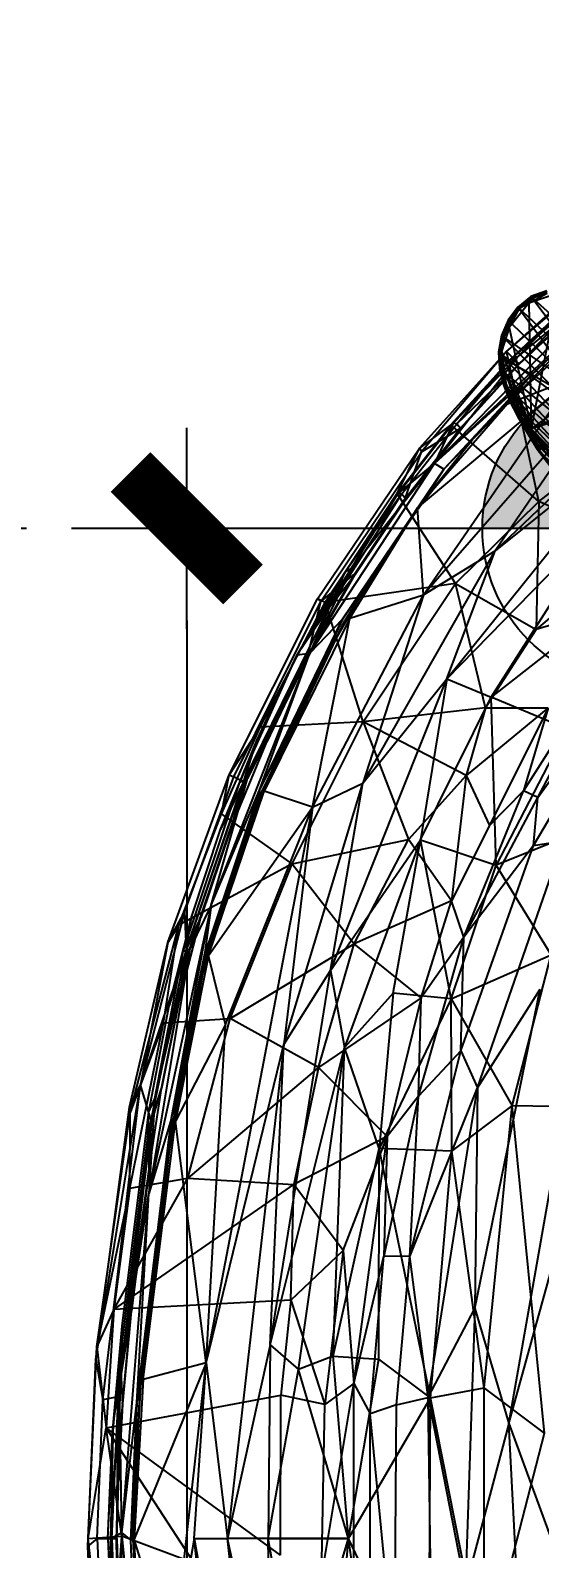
# Model space of a CAD drawing. Extents: x 11992 to 29481, y -6727 to 6811.
# Drawn here: x 16892.8 to 16981.2, y -1871.2 to -1607.7 of the extents above; entities that cross this region are included whole.
import ezdxf

# ---------------------------------------------------------------- set-up
doc = ezdxf.new("R2010")
doc.units = 0
doc.header["$MEASUREMENT"] = 0
doc.linetypes.add('DOTE', pattern=[2.42, 2, -0.2, 0.02, -0.2])
doc.layers.get('0').update_dxf_attribs({"color": 8, "linetype": 'CONTINUOUS'})
doc.layers.get('Defpoints').update_dxf_attribs({"color": 8, "linetype": 'CONTINUOUS'})
doc.layers.add('zoylight 2射灯', color=1, linetype='CONTINUOUS')
doc.layers.add('zoylight 4标注', color=9, linetype='CONTINUOUS')
doc.styles.add('CCD-DIM', font='archs.shx', dxfattribs={"width": 0.8})
doc.dimstyles.new('zoylight_DIM_40', dxfattribs={"dimscale": 40, "dimtxt": 1.9, "dimasz": 0.4, "dimexe": 0.5, "dimexo": 0.5, "dimgap": 0.5, "dimtad": 1, "dimdec": 0, "dimrnd": 5, "dimzin": 12, "dimdsep": 46, "dimtxsty": 'CCD-DIM', "dimblk": 'CCD_Dimension_Tick', "dimcen": 0.125, "dimclrd": 44, "dimclre": 44, "dimclrt": 50, "dimadec": 0, "dimazin": 0, "dimtfac": 1, "dimtdec": 0, "dimtmove": 2, "dimatfit": 3, "dimldrblk": 'CCD_Leader_Dot', "dimfxl": 0, "dimtvp": 1, "dimtolj": 1, "dimtzin": 0, "dimarcsym": 0})

# ---------------------------------------------------------------- blocks, each defined once
blk = doc.blocks.new('嵌入式射灯55')
at = {"layer": 'zoylight 2射灯'}
h = blk.add_hatch(color=256, dxfattribs=at)
h.dxf.hatch_style = 1
h.paths.add_polyline_path([(0, 0), (0, 27.5, 0.4142136), (-27.5, 0)])
h.paths.add_polyline_path([(0, -27.5, 0.4142136), (27.5, 0), (0, 0)])
for p, q in [((0, -48.125), (0, 48.125)), ((48.125, 0), (-48.125, 0))]:
    blk.add_line(p, q, dxfattribs=at)
blk.add_circle((0, 0), 27.5, dxfattribs=at)
blk = doc.blocks.new('CCD_Dimension_Tick')
at = {"color": 0, "linetype": 'ByBlock'}
for p, q in [((-1.091, 0), (0, 0)), ((0, 0), (1.091, 0))]:
    blk.add_line(p, q, dxfattribs=at)
at = {"color": 0, "linetype": 'Continuous', "const_width": 0.608}
blk.add_lwpolyline([(-0.61, -0.61), (0.61, 0.61)], dxfattribs=at)
blk = doc.blocks.new('*D122')
at = {"layer": 'Defpoints', "color": 0, "linetype": 'Continuous'}
for p in [(16998.77, -1694.14, -420), (16919.98, -3240.35), (16998.77, -3240.35, -420)]:
    blk.add_point(p, dxfattribs=at)
at = {"layer": 'zoylight 4标注', "color": 44, "lineweight": -2}
for p, q in [((16978.77, -1694.14), (16899.98, -1694.14)), ((16919.98, -1710.14), (16919.98, -3224.35))]:
    blk.add_line(p, q, dxfattribs=at)
at = {"layer": 'zoylight 4标注', "color": 44, "linetype": 'Continuous', "lineweight": -2}
blk.add_line((16978.77, -3240.35), (16899.98, -3240.35), dxfattribs=at)
at = {"layer": 'zoylight 4标注', "color": 44, "linetype": 'Continuous', "lineweight": -2, "xscale": 16, "yscale": 16, "zscale": 16}
for p, rotation in [((16919.98, -1694.14), 90), ((16919.98, -3240.35), 270)]:
    blk.add_blockref('CCD_Dimension_Tick', p, dxfattribs=dict(at, rotation=rotation))
at = {"layer": 'zoylight 4标注', "color": 50, "linetype": 'Continuous', "insert": (16861.98, -2467.25), "char_height": 76, "attachment_point": 5, "rotation": 90, "style": 'CCD-DIM'}
blk.add_mtext('\\A1;1545', dxfattribs=at)
blk = doc.blocks.new('CCD_Leader_Dot')
at = {"color": 0, "linetype": 'ByBlock'}
blk.add_line((-5, 0), (-10, 0), dxfattribs=at)
at = {"color": 0, "linetype": 'ByBlock', "const_width": 5}
blk.add_lwpolyline([(-2.5, 0, 1), (2.5, 0, 1)], format="xyb", close=True, dxfattribs=at)

msp = doc.modelspace()

# ---------------------------------------------------------------- linework, layer by layer
for p, q in [((16998.67, -1646.54, -1718.14), (16962.95, -1682.87, -1713.49)), ((16991.55, -1648.97, -1735.24), (16975.46, -1663.46, -1729.08)), ((16998.67, -1646.54, -1718.14), (16977.43, -1664.3, -1715.92)), ((16975.46, -1663.46, -1729.08), (16991.95, -1649.39, -1727.66)), ((16994.73, -1652.94, -1717.67), (16962.95, -1682.87, -1713.49)), ((16975.64, -1672.52, -1715.06), (16996.25, -1653.14, -1717.68)), ((16976.18, -1664.8, -1718.04), (16987.33, -1654.29, -1717.9)), ((16979.71, -1653.91, -2436.06), (16977.41, -1655.76, -2436.05)), ((16977.43, -1664.3, -1715.92), (16987.33, -1654.29, -1717.9)), ((16979.71, -1653.91, -2436.06), (16977.52, -1655.83, -2436.43)), ((16979.78, -1654.03, -2436.44), (16977.52, -1655.83, -2436.43)), ((16979.78, -1654.03, -2436.44), (16977.72, -1656.02, -2436.62)), ((16979.9, -1654.28, -2436.63), (16977.72, -1656.02, -2436.62)), ((16979.33, -1655.06, -2436.69), (16982.54, -1653.33, -2436.67)), ((16984.27, -1653.38, -2436.76), (16979.33, -1655.06, -2436.69)), ((16979.33, -1655.06, -2436.69), (16979.9, -1654.28, -2436.63)), ((16979.68, -1667.66, -1716.4), (16994.73, -1652.94, -1717.67)), ((16982.47, -1652.91, -2436.1), (16979.71, -1653.91, -2436.06)), ((16992.15, -1665.24, -2361.86), (16979.71, -1653.91, -2436.06)), ((16979.71, -1653.91, -2436.06), (16979.78, -1654.03, -2436.44)), ((16989.64, -1667.24, -2361.85), (16979.71, -1653.91, -2436.06)), ((16984.27, -1653.38, -2436.76), (16979.72, -1676.87, -2436.92)), ((16982.47, -1652.91, -2436.1), (16979.78, -1654.03, -2436.44)), ((16982.5, -1653.05, -2436.48), (16979.78, -1654.03, -2436.44)), ((16979.78, -1654.03, -2436.44), (16979.9, -1654.28, -2436.63)), ((16982.5, -1653.05, -2436.48), (16979.9, -1654.28, -2436.63)), ((16982.54, -1653.33, -2436.67), (16979.9, -1654.28, -2436.63)), ((16973.5, -1698.03, -1711.7), (17017.68, -1655.87, -1717.37)), ((16977.41, -1655.76, -2436.05), (16975.74, -1658.05, -2436.07)), ((16975.86, -1665.19, -1749.19), (16986.46, -1655.21, -1749.57)), ((16977.41, -1655.76, -2436.05), (16975.87, -1658.1, -2436.44)), ((16977.52, -1655.83, -2436.43), (16975.87, -1658.1, -2436.44)), ((16979.33, -1655.06, -2436.69), (16975.95, -1659.32, -2436.7)), ((16975.95, -1659.32, -2436.7), (16977.72, -1656.02, -2436.62)), ((16977.52, -1655.83, -2436.43), (16976.11, -1658.22, -2436.63)), ((16977.72, -1656.02, -2436.62), (16976.11, -1658.22, -2436.63)), ((16987.99, -1654.59, -1720.91), (16976.18, -1664.8, -1718.04)), ((16989.64, -1667.24, -2361.85), (16977.41, -1655.76, -2436.05)), ((16987.73, -1669.76, -2361.87), (16977.41, -1655.76, -2436.05)), ((16977.41, -1655.76, -2436.05), (16977.52, -1655.83, -2436.43)), ((16977.52, -1655.83, -2436.43), (16977.72, -1656.02, -2436.62)), ((16977.59, -1665.61, -1719.74), (16988.45, -1655.45, -1721.08)), ((16977.71, -1665.59, -1720.04), (16987.99, -1654.59, -1720.91)), ((16977.71, -1665.59, -1720.04), (16988.64, -1655.44, -1721.24)), ((16979.33, -1655.06, -2436.69), (16977.72, -1656.02, -2436.62)), ((16979.33, -1655.06, -2436.69), (16979.72, -1676.87, -2436.92)), ((16975.95, -1659.32, -2436.7), (16974.59, -1663.45, -2436.72)), ((16975.74, -1658.05, -2436.07), (16974.62, -1660.66, -2436.08)), ((16975.74, -1658.05, -2436.07), (16974.76, -1660.68, -2436.46)), ((16975.87, -1658.1, -2436.44), (16974.76, -1660.68, -2436.46)), ((16975.87, -1658.1, -2436.44), (16975.04, -1660.74, -2436.65)), ((16976.11, -1658.22, -2436.63), (16975.04, -1660.74, -2436.65)), ((16975.95, -1659.32, -2436.7), (16975.04, -1660.74, -2436.65)), ((16975.64, -1672.52, -1715.06), (16990.35, -1657.48, -1717.86)), ((16987.73, -1669.76, -2361.87), (16975.74, -1658.05, -2436.07)), ((16975.74, -1658.05, -2436.07), (16975.87, -1658.1, -2436.44)), ((16975.87, -1658.1, -2436.44), (16976.11, -1658.22, -2436.63)), ((16975.95, -1659.32, -2436.7), (16976.11, -1658.22, -2436.63)), ((16975.95, -1659.32, -2436.7), (16979.72, -1676.87, -2436.92)), ((16979.6, -1667.61, -1716.49), (16990.35, -1657.48, -1717.86)), ((16979.68, -1667.66, -1716.4), (16990.36, -1657.47, -1717.87)), ((16974.62, -1660.66, -2436.08), (16974.07, -1663.56, -2436.12)), ((16974.62, -1660.66, -2436.08), (16974.23, -1663.53, -2436.5)), ((16974.76, -1660.68, -2436.46), (16974.23, -1663.53, -2436.5)), ((16974.59, -1663.45, -2436.72), (16974.76, -1660.68, -2436.46)), ((16974.59, -1663.45, -2436.72), (16975.04, -1660.74, -2436.65)), ((16974.62, -1660.66, -2436.08), (16974.76, -1660.68, -2436.46)), ((16987.73, -1669.76, -2361.87), (16974.62, -1660.66, -2436.08)), ((16986.44, -1672.67, -2361.88), (16974.62, -1660.66, -2436.08)), ((16974.76, -1660.68, -2436.46), (16975.04, -1660.74, -2436.65)), ((17002.75, -1660.08, -2436.96), (16979.72, -1676.87, -2436.92)), ((16960.38, -1680.22, -1731.91), (16975.46, -1663.46, -1729.08)), ((16975.46, -1663.46, -1729.08), (16960.7, -1680.89, -1724.14)), ((16962.95, -1682.87, -1713.49), (16977.43, -1664.3, -1715.92)), ((16966.18, -1675.89, -1715.18), (16977.43, -1664.3, -1715.92)), ((16966.18, -1675.89, -1715.18), (16976.18, -1664.8, -1718.04)), ((16966.87, -1676.01, -1718.25), (16976.18, -1664.8, -1718.04)), ((16974.07, -1663.56, -2436.12), (16974.23, -1663.53, -2436.5)), ((16986.44, -1672.67, -2361.88), (16974.07, -1663.56, -2436.12)), ((16985.77, -1675.85, -2361.93), (16974.07, -1663.56, -2436.12)), ((16974.07, -1663.56, -2436.12), (16974.24, -1666.42, -2436.18)), ((16974.07, -1663.56, -2436.12), (16974.4, -1666.35, -2436.56)), ((16974.59, -1663.45, -2436.72), (16974.23, -1663.53, -2436.5)), ((16974.23, -1663.53, -2436.5), (16974.4, -1666.35, -2436.56)), ((16974.23, -1663.53, -2436.5), (16974.68, -1666.27, -2436.75)), ((16974.59, -1663.45, -2436.72), (16979.72, -1676.87, -2436.92)), ((16974.59, -1663.45, -2436.72), (16975.2, -1666.99, -2436.83)), ((16974.59, -1663.45, -2436.72), (16974.68, -1666.27, -2436.75)), ((16975.86, -1665.19, -1749.19), (16975.46, -1663.46, -1729.08)), ((16975.46, -1663.46, -1729.08), (16977.59, -1665.61, -1719.74)), ((16976.18, -1664.8, -1718.04), (16977.43, -1664.3, -1715.92)), ((16977.71, -1665.59, -1720.04), (16976.18, -1664.8, -1718.04)), ((16994.72, -1667.03, -1714.02), (16961.08, -1705.67, -1709.86)), ((16965.81, -1676.17, -1748.67), (16975.86, -1665.19, -1749.19)), ((16966.87, -1676.01, -1718.25), (16977.71, -1665.59, -1720.04)), ((16977.59, -1665.61, -1719.74), (16967.42, -1676.8, -1718.44)), ((16977.71, -1665.59, -1720.04), (16967.54, -1676.84, -1718.58)), ((16994.72, -1667.03, -1714.02), (16973.5, -1698.03, -1711.7)), ((16974.24, -1666.42, -2436.18), (16974.4, -1666.35, -2436.56)), ((16985.77, -1675.85, -2361.93), (16974.24, -1666.42, -2436.18)), ((16985.89, -1679.03, -2361.99), (16974.24, -1666.42, -2436.18)), ((16974.24, -1666.42, -2436.18), (16974.94, -1669.22, -2436.22)), ((16974.24, -1666.42, -2436.18), (16975.09, -1669.12, -2436.6)), ((16974.4, -1666.35, -2436.56), (16974.68, -1666.27, -2436.75)), ((16974.4, -1666.35, -2436.56), (16975.09, -1669.12, -2436.6)), ((16974.4, -1666.35, -2436.56), (16975.36, -1668.99, -2436.79)), ((16975.2, -1666.99, -2436.83), (16974.68, -1666.27, -2436.75)), ((16974.68, -1666.27, -2436.75), (16975.36, -1668.99, -2436.79)), ((16975.2, -1666.99, -2436.83), (16979.72, -1676.87, -2436.92)), ((16975.2, -1666.99, -2436.83), (16977.14, -1672.28, -2436.9)), ((16975.2, -1666.99, -2436.83), (16975.36, -1668.99, -2436.79)), ((16981.1, -1689.49, -1885.33), (16975.86, -1665.19, -1749.19)), ((16996.74, -1677.31, -1908.31), (16975.86, -1665.19, -1749.19)), ((17008.23, -1664.86, -2437.04), (16979.72, -1676.87, -2436.92)), ((17009.17, -1666.7, -2437.25), (16979.72, -1676.87, -2436.92)), ((16960.01, -1690.58, -1713.83), (16986.96, -1668.08, -1714.13)), ((16961.08, -1705.67, -1709.86), (16986.96, -1668.08, -1714.13)), ((16979.68, -1667.66, -1716.4), (16962.95, -1682.87, -1713.49)), ((16979.68, -1667.66, -1716.4), (16964.56, -1683.9, -1713.9)), ((16979.68, -1667.66, -1716.4), (16969.54, -1678.71, -1715.17)), ((16979.6, -1667.61, -1716.49), (16969.55, -1678.71, -1715.16)), ((16974.94, -1669.22, -2436.22), (16975.09, -1669.12, -2436.6)), ((16974.94, -1669.22, -2436.22), (16976, -1671.99, -2436.25)), ((16974.94, -1669.22, -2436.22), (16976.15, -1671.86, -2436.64)), ((16985.89, -1679.03, -2361.99), (16974.94, -1669.22, -2436.22)), ((16986.67, -1682.12, -2362.05), (16974.94, -1669.22, -2436.22)), ((16975.09, -1669.12, -2436.6), (16975.36, -1668.99, -2436.79)), ((16975.09, -1669.12, -2436.6), (16976.15, -1671.86, -2436.64)), ((16975.09, -1669.12, -2436.6), (16976.41, -1671.7, -2436.83)), ((16977.14, -1672.28, -2436.9), (16975.36, -1668.99, -2436.79)), ((16975.36, -1668.99, -2436.79), (16976.41, -1671.7, -2436.83)), ((16975.64, -1672.52, -1715.06), (16979.6, -1667.61, -1716.49)), ((16975.64, -1672.52, -1715.06), (16986.96, -1668.08, -1714.13)), ((17008.84, -1667.88, -2437.36), (16979.72, -1676.87, -2436.92)), ((16975.64, -1672.52, -1715.06), (16960.01, -1690.58, -1713.83)), ((16975.64, -1672.52, -1715.06), (16969.55, -1678.71, -1715.16)), ((16976, -1671.99, -2436.25), (16976.15, -1671.86, -2436.64)), ((16976, -1671.99, -2436.25), (16977.43, -1674.79, -2436.27)), ((16976, -1671.99, -2436.25), (16977.78, -1675.03, -2436.67)), ((16986.67, -1682.12, -2362.05), (16976, -1671.99, -2436.25)), ((16987.89, -1685.14, -2362.09), (16976, -1671.99, -2436.25)), ((16976.15, -1671.86, -2436.64), (16976.41, -1671.7, -2436.83)), ((16976.15, -1671.86, -2436.64), (16977.78, -1675.03, -2436.67)), ((16976.15, -1671.86, -2436.64), (16977.94, -1674.7, -2436.85)), ((16976.41, -1671.7, -2436.83), (16977.94, -1674.7, -2436.85)), ((16977.14, -1672.28, -2436.9), (16976.41, -1671.7, -2436.83)), ((16977.14, -1672.28, -2436.9), (16979.72, -1676.87, -2436.92)), ((16977.14, -1672.28, -2436.9), (16977.94, -1674.7, -2436.85)), ((16989.49, -1688.05, -2362.12), (16977.43, -1674.79, -2436.27)), ((16977.43, -1674.79, -2436.27), (16979.25, -1677.91, -2436.29)), ((16977.43, -1674.79, -2436.27), (16977.78, -1675.03, -2436.67)), ((16987.89, -1685.14, -2362.09), (16977.43, -1674.79, -2436.27)), ((16977.78, -1675.03, -2436.67), (16977.94, -1674.7, -2436.85)), ((16977.78, -1675.03, -2436.67), (16979.25, -1677.91, -2436.29)), ((16977.78, -1675.03, -2436.67), (16980.86, -1680.17, -2436.69)), ((16977.78, -1675.03, -2436.67), (16981.42, -1680.45, -2436.89)), ((16977.94, -1674.7, -2436.85), (16981.42, -1680.45, -2436.89)), ((16979.72, -1676.87, -2436.92), (16977.94, -1674.7, -2436.85)), ((16982.07, -1680.57, -2436.95), (16977.94, -1674.7, -2436.85)), ((16956.51, -1688.09, -1748.76), (16965.81, -1676.17, -1748.67)), ((16956.59, -1688.16, -1713.93), (16966.18, -1675.89, -1715.18)), ((16957.29, -1688.16, -1716.98), (16966.87, -1676.01, -1718.25)), ((16957.89, -1688.96, -1717.2), (16967.42, -1676.8, -1718.44)), ((16958.01, -1689.01, -1717.34), (16967.54, -1676.84, -1718.58)), ((16965.81, -1676.17, -1748.67), (16960.38, -1680.22, -1731.91)), ((16960.7, -1680.89, -1724.14), (16967.42, -1676.8, -1718.44)), ((16966.18, -1675.89, -1715.18), (16962.95, -1682.87, -1713.49)), ((16965.12, -1720.24, -1713.02), (17000.15, -1676.61, -1717.14)), ((16981.1, -1689.49, -1885.33), (16965.81, -1676.17, -1748.67)), ((16966.87, -1676.01, -1718.25), (16966.18, -1675.89, -1715.18)), ((16966.87, -1676.01, -1718.25), (16967.54, -1676.84, -1718.58)), ((17000.15, -1676.61, -1717.14), (16973.5, -1698.03, -1711.7)), ((16989.49, -1688.05, -2362.12), (16979.25, -1677.91, -2436.29)), ((16991.23, -1690.73, -2362.13), (16979.25, -1677.91, -2436.29)), ((16979.25, -1677.91, -2436.29), (16980.76, -1680.39, -2436.3)), ((16979.25, -1677.91, -2436.29), (16980.86, -1680.17, -2436.69)), ((16979.72, -1676.87, -2436.92), (16986.5, -1685.93, -2436.99)), ((16979.72, -1676.87, -2436.92), (16982.07, -1680.57, -2436.95)), ((16979.72, -1676.87, -2436.92), (16988.27, -1687.33, -2437.2)), ((16979.72, -1676.87, -2436.92), (16989.28, -1686.66, -2437.35)), ((16981.1, -1689.49, -1885.33), (16996.74, -1677.31, -1908.31)), ((16942.65, -1706.37, -1729.65), (16960.38, -1680.22, -1731.91)), ((16956.51, -1688.09, -1748.76), (16960.38, -1680.22, -1731.91)), ((16960.01, -1690.58, -1713.83), (16969.55, -1678.71, -1715.16)), ((16969.54, -1678.71, -1715.17), (16960.13, -1690.73, -1713.96)), ((16960.38, -1680.22, -1731.91), (16960.7, -1680.89, -1724.14)), ((16964.56, -1683.9, -1713.9), (16969.54, -1678.71, -1715.17)), ((16980.76, -1680.39, -2436.3), (16980.86, -1680.17, -2436.69)), ((16991.23, -1690.73, -2362.13), (16980.76, -1680.39, -2436.3)), ((16993.57, -1694.13, -2362.15), (16980.76, -1680.39, -2436.3)), ((16980.76, -1680.39, -2436.3), (16982.99, -1683.24, -2436.33)), ((16980.76, -1680.39, -2436.3), (16982.98, -1682.89, -2436.72)), ((16980.86, -1680.17, -2436.69), (16982.98, -1682.89, -2436.72)), ((16980.86, -1680.17, -2436.69), (16981.42, -1680.45, -2436.89)), ((16941.34, -1715.79, -1710.84), (16962.95, -1682.87, -1713.49)), ((16943.23, -1706.86, -1721.73), (16960.7, -1680.89, -1724.14)), ((16948.55, -1701.07, -1712.18), (16962.95, -1682.87, -1713.49)), ((16956.59, -1688.16, -1713.93), (16962.95, -1682.87, -1713.49)), ((16957.89, -1688.96, -1717.2), (16960.7, -1680.89, -1724.14)), ((16964.56, -1683.9, -1713.9), (16962.95, -1682.87, -1713.49)), ((16964.56, -1683.9, -1713.9), (16947, -1709.92, -1711.67)), ((16964.56, -1683.9, -1713.9), (16960.13, -1690.73, -1713.96)), ((16943.99, -1707.02, -1748.64), (16956.51, -1688.09, -1748.76)), ((16944.66, -1707.86, -1715.54), (16957.29, -1688.16, -1716.98)), ((16957.29, -1688.16, -1716.98), (16947.51, -1701.64, -1714.35)), ((16947.51, -1701.64, -1714.35), (16956.59, -1688.16, -1713.93)), ((16948.55, -1701.07, -1712.18), (16956.59, -1688.16, -1713.93)), ((16966.61, -1703.69, -1866.11), (16956.51, -1688.09, -1748.76)), ((16957.29, -1688.16, -1716.98), (16956.59, -1688.16, -1713.93)), ((16957.29, -1688.16, -1716.98), (16958.01, -1689.01, -1717.34)), ((16960.01, -1690.58, -1713.83), (16947.34, -1710.26, -1712.42)), ((16948.25, -1709.73, -1711.64), (16960.01, -1690.58, -1713.83)), ((16957.89, -1688.96, -1717.2), (16949.13, -1702.02, -1716.08)), ((16949.18, -1702.15, -1716.23), (16958.01, -1689.01, -1717.34)), ((16960.13, -1690.73, -1713.96), (16951.4, -1703.71, -1712.9)), ((16961.08, -1705.67, -1709.86), (16960.01, -1690.58, -1713.83)), ((16981.1, -1689.49, -1885.33), (16966.61, -1703.69, -1866.11)), ((16981.1, -1689.49, -1885.33), (16980.63, -1711.7, -1987.39)), ((16997.84, -1696.96, -2018.99), (16981.1, -1689.49, -1885.33)), ((16965.12, -1720.24, -1713.02), (16993.18, -1691.48, -1720.57)), ((16972.78, -1723.43, -1720.3), (16993.18, -1691.48, -1720.57)), ((16950.52, -1738.38, -1708.89), (16973.5, -1698.03, -1711.7)), ((16961.08, -1705.67, -1709.86), (16973.5, -1698.03, -1711.7)), ((16965.12, -1720.24, -1713.02), (16973.5, -1698.03, -1711.7)), ((16997.84, -1696.96, -2018.99), (16980.63, -1711.7, -1987.39)), ((16939.14, -1716.06, -1712.49), (16948.55, -1701.07, -1712.18)), ((16947.51, -1701.64, -1714.35), (16939.14, -1716.06, -1712.49)), ((16948.55, -1701.07, -1712.18), (16941.34, -1715.79, -1710.84)), ((16944.66, -1707.86, -1715.54), (16947.51, -1701.64, -1714.35)), ((16947.51, -1701.64, -1714.35), (16948.55, -1701.07, -1712.18)), ((16940.99, -1716.26, -1715.11), (16949.13, -1702.02, -1716.08)), ((16941.09, -1716.31, -1715.26), (16949.18, -1702.15, -1716.23)), ((16943.23, -1706.86, -1721.73), (16949.13, -1702.02, -1716.08)), ((16943.42, -1717.66, -1712.01), (16951.4, -1703.71, -1712.9)), ((16966.61, -1703.69, -1866.11), (16943.99, -1707.02, -1748.64)), ((16944.66, -1707.86, -1715.54), (16949.18, -1702.15, -1716.23)), ((16947, -1709.92, -1711.67), (16951.4, -1703.71, -1712.9)), ((16950.56, -1727.71, -1856.84), (16966.61, -1703.69, -1866.11)), ((16971.83, -1725.31, -1986.99), (16966.61, -1703.69, -1866.11)), ((16966.61, -1703.69, -1866.11), (16980.63, -1711.7, -1987.39)), ((16927.31, -1736.92, -1727.54), (16942.65, -1706.37, -1729.65)), ((16928.16, -1737.24, -1719.73), (16943.23, -1706.86, -1721.73)), ((16940.99, -1716.26, -1715.11), (16943.23, -1706.86, -1721.73)), ((16941.77, -1742.49, -1707.51), (16961.08, -1705.67, -1709.86)), ((16942.65, -1706.37, -1729.65), (16943.23, -1706.86, -1721.73)), ((16943.99, -1707.02, -1748.64), (16942.65, -1706.37, -1729.65)), ((16948.25, -1709.73, -1711.64), (16961.08, -1705.67, -1709.86)), ((16961.08, -1705.67, -1709.86), (16950.52, -1738.38, -1708.89)), ((16929.87, -1738, -1713.76), (16944.66, -1707.86, -1715.54)), ((16932.72, -1728.65, -1748.24), (16943.99, -1707.02, -1748.64)), ((16944.66, -1707.86, -1715.54), (16939.14, -1716.06, -1712.49)), ((16944.66, -1707.86, -1715.54), (16941.09, -1716.31, -1715.26)), ((16950.56, -1727.71, -1856.84), (16943.99, -1707.02, -1748.64)), ((16980.15, -1749.16, -2062.02), (17003.57, -1709.39, -2061.98)), ((16994.51, -1707.54, -2044.18), (16980.63, -1711.7, -1987.39)), ((16980.87, -1740.84, -2058.55), (17003.57, -1709.39, -2061.98)), ((16932.58, -1739.58, -1710.08), (16947, -1709.92, -1711.67)), ((16947.34, -1710.26, -1712.42), (16932.88, -1739.95, -1710.89)), ((16948.25, -1709.73, -1711.64), (16933.42, -1739.76, -1710.09)), ((16933.42, -1739.76, -1710.09), (16947.34, -1710.26, -1712.42)), ((16947, -1709.92, -1711.67), (16941.34, -1715.79, -1710.84)), ((16941.77, -1742.49, -1707.51), (16948.25, -1709.73, -1711.64)), ((16947, -1709.92, -1711.67), (16943.42, -1717.66, -1712.01)), ((16948.25, -1709.73, -1711.64), (16947.34, -1710.26, -1712.42)), ((16971.83, -1725.31, -1986.99), (16980.63, -1711.7, -1987.39)), ((16989.67, -1710.22, -1730.84), (16972.78, -1723.43, -1720.3)), ((16996.85, -1710.64, -2056.01), (16978.42, -1739.66, -2054.39)), ((16980.87, -1740.84, -2058.55), (16996.85, -1710.64, -2056.01)), ((16924.22, -1759.54, -1708.84), (16941.34, -1715.79, -1710.84)), ((16929.21, -1738.16, -1710.4), (16939.14, -1716.06, -1712.49)), ((16929.87, -1738.18, -1714.41), (16940.99, -1716.26, -1715.11)), ((16941.34, -1715.79, -1710.84), (16930.49, -1737.54, -1709.77)), ((16932.15, -1730.93, -1712.46), (16939.14, -1716.06, -1712.49)), ((16932.58, -1739.58, -1710.08), (16941.34, -1715.79, -1710.84)), ((16940.99, -1716.26, -1715.11), (16933.85, -1731.17, -1714.41)), ((16933.85, -1731.17, -1714.4), (16941.09, -1716.31, -1715.26)), ((16939.14, -1716.06, -1712.49), (16941.34, -1715.79, -1710.84)), ((16943.42, -1717.66, -1712.01), (16936.28, -1732.34, -1711.26)), ((16944.93, -1770.86, -1710.55), (16965.12, -1720.24, -1713.02)), ((16950.52, -1738.38, -1708.89), (16965.12, -1720.24, -1713.02)), ((16965.12, -1720.24, -1713.02), (16960.51, -1748.16, -1718.45)), ((16965.12, -1720.24, -1713.02), (16972.78, -1723.43, -1720.3)), ((16971.83, -1725.31, -1986.99), (16950.56, -1727.71, -1856.84)), ((16960.51, -1748.16, -1718.45), (16972.78, -1723.43, -1720.3)), ((16982.68, -1725.26, -2042.52), (16968.45, -1737, -2004.14)), ((16971.83, -1725.31, -1986.99), (16968.45, -1737, -2004.14)), ((16971.83, -1725.31, -1986.99), (16982.68, -1725.26, -2042.52)), ((16982.68, -1725.26, -2042.52), (16972.52, -1745.69, -2045.44)), ((16985.91, -1728.91, -1742.4), (16972.78, -1723.43, -1720.3)), ((16973.64, -1752.6, -1740.16), (16972.78, -1723.43, -1720.3)), ((16982.68, -1725.26, -2042.52), (16978.42, -1739.66, -2054.39)), ((16950.56, -1727.71, -1856.84), (16932.72, -1728.65, -1748.24)), ((16938.27, -1752.35, -1848.44), (16950.56, -1727.71, -1856.84)), ((16950.56, -1727.71, -1856.84), (16958.43, -1748.15, -1973.51)), ((16968.45, -1737, -2004.14), (16950.56, -1727.71, -1856.84)), ((16926.03, -1743.68, -1747.12), (16932.72, -1728.65, -1748.24)), ((16932.72, -1728.65, -1748.24), (16927.31, -1736.92, -1727.54)), ((16985.91, -1728.91, -1742.4), (16973.64, -1752.6, -1740.16)), ((16925.85, -1746.4, -1711.64), (16932.15, -1730.93, -1712.46)), ((16927.59, -1746.39, -1713.64), (16933.85, -1731.17, -1714.41)), ((16927.59, -1746.39, -1713.62), (16933.85, -1731.17, -1714.4)), ((16932.15, -1730.93, -1712.46), (16929.21, -1738.16, -1710.4)), ((16929.87, -1738, -1713.76), (16932.15, -1730.93, -1712.46)), ((16929.87, -1738.18, -1714.41), (16933.85, -1731.17, -1714.41)), ((16929.87, -1738, -1713.76), (16933.85, -1731.17, -1714.4)), ((16936.28, -1732.34, -1711.26), (16930.12, -1747.38, -1710.59)), ((16932.58, -1739.58, -1710.08), (16936.28, -1732.34, -1711.26)), ((16916.7, -1765.98, -1725.75), (16927.31, -1736.92, -1727.54)), ((16919.38, -1767.51, -1709.06), (16929.21, -1738.16, -1710.4)), ((16919.65, -1760.63, -1718.43), (16928.16, -1737.24, -1719.73)), ((16919.92, -1767.24, -1713.08), (16929.87, -1738.18, -1714.41)), ((16919.93, -1767.07, -1712.45), (16929.87, -1738, -1713.76)), ((16920.48, -1767.08, -1708.47), (16930.49, -1737.54, -1709.77)), ((16924.22, -1759.54, -1708.84), (16930.49, -1737.54, -1709.77)), ((16929.87, -1738, -1713.76), (16925.85, -1746.4, -1711.64)), ((16925.85, -1746.4, -1711.64), (16929.21, -1738.16, -1710.4)), ((16926.03, -1743.68, -1747.12), (16927.31, -1736.92, -1727.54)), ((16927.31, -1736.92, -1727.54), (16928.16, -1737.24, -1719.73)), ((16929.87, -1738, -1713.76), (16927.59, -1746.39, -1713.62)), ((16929.87, -1738.18, -1714.41), (16927.59, -1746.39, -1713.64)), ((16929.87, -1738.18, -1714.41), (16928.16, -1737.24, -1719.73)), ((16929.21, -1738.16, -1710.4), (16930.49, -1737.54, -1709.77)), ((16936.82, -1783.72, -1707.34), (16950.52, -1738.38, -1708.89)), ((16941.77, -1742.49, -1707.51), (16950.52, -1738.38, -1708.89)), ((16944.93, -1770.86, -1710.55), (16950.52, -1738.38, -1708.89)), ((16968.45, -1737, -2004.14), (16958.43, -1748.15, -1973.51)), ((16968.45, -1737, -2004.14), (16965.9, -1758.77, -2041.95)), ((16968.45, -1737, -2004.14), (16972.52, -1745.69, -2045.44)), ((16932.58, -1739.58, -1710.08), (16923.03, -1768.22, -1709.05)), ((16923.27, -1768.58, -1709.83), (16932.88, -1739.95, -1710.89)), ((16923.76, -1768.23, -1709.05), (16933.42, -1739.76, -1710.09)), ((16923.76, -1768.23, -1709.05), (16932.88, -1739.95, -1710.89)), ((16924.22, -1759.54, -1708.84), (16932.58, -1739.58, -1710.08)), ((16932.58, -1739.58, -1710.08), (16930.12, -1747.38, -1710.59)), ((16933.42, -1739.76, -1710.09), (16932.88, -1739.95, -1710.89)), ((16941.77, -1742.49, -1707.51), (16933.42, -1739.76, -1710.09)), ((16968.06, -1765.07, -2055.85), (16978.42, -1739.66, -2054.39)), ((16968.06, -1765.07, -2055.85), (16980.87, -1740.84, -2058.55)), ((16972.52, -1745.69, -2045.44), (16978.42, -1739.66, -2054.39)), ((16980.87, -1740.84, -2058.55), (16978.42, -1739.66, -2054.39)), ((16980.15, -1749.16, -2062.02), (16980.87, -1740.84, -2058.55)), ((16918.62, -1763.02, -1744.05), (16926.03, -1743.68, -1747.12)), ((16923.37, -1838.93, -1705.96), (16941.77, -1742.49, -1707.51)), ((16923.76, -1768.23, -1709.05), (16941.77, -1742.49, -1707.51)), ((16938.27, -1752.35, -1848.44), (16926.03, -1743.68, -1747.12)), ((16926.71, -1780.21, -1707.09), (16941.77, -1742.49, -1707.51)), ((16941.77, -1742.49, -1707.51), (16936.82, -1783.72, -1707.34)), ((16920.79, -1761.63, -1710.94), (16925.85, -1746.4, -1711.64)), ((16927.59, -1746.39, -1713.64), (16922.43, -1761.67, -1712.97)), ((16922.43, -1761.66, -1712.96), (16927.59, -1746.39, -1713.62)), ((16972.52, -1745.69, -2045.44), (16965.9, -1758.77, -2041.95)), ((16993.41, -1744.64, -1771.88), (16973.64, -1752.6, -1740.16)), ((16930.12, -1747.38, -1710.59), (16925.06, -1762.5, -1710.03)), ((16938.27, -1752.35, -1848.44), (16958.43, -1748.15, -1973.51)), ((16944.93, -1770.86, -1710.55), (16960.51, -1748.16, -1718.45)), ((16960.51, -1748.16, -1718.45), (16947.34, -1784.21, -1715.19)), ((16949.03, -1766.24, -1956.13), (16958.43, -1748.15, -1973.51)), ((16955.79, -1774.77, -1722.9), (16960.51, -1748.16, -1718.45)), ((16965.9, -1758.77, -2041.95), (16958.43, -1748.15, -1973.51)), ((16965.84, -1775.78, -1739.52), (16960.51, -1748.16, -1718.45)), ((16960.51, -1748.16, -1718.45), (16973.64, -1752.6, -1740.16)), ((16970.42, -1791.19, -2065.22), (16985.28, -1748.38, -2065.04)), ((16980.15, -1749.16, -2062.02), (16985.28, -1748.38, -2065.04)), ((16967.51, -1784.79, -2062.07), (16980.15, -1749.16, -2062.02)), ((16980.15, -1749.16, -2062.02), (16968.06, -1765.07, -2055.85)), ((16938.27, -1752.35, -1848.44), (16918.62, -1763.02, -1744.05)), ((16927.49, -1779.21, -1834.56), (16938.27, -1752.35, -1848.44)), ((16938.27, -1752.35, -1848.44), (16949.03, -1766.24, -1956.13)), ((16965.84, -1775.78, -1739.52), (16973.64, -1752.6, -1740.16)), ((16983.2, -1768.15, -1770.82), (16973.64, -1752.6, -1740.16)), ((16924.22, -1759.54, -1708.84), (16913.37, -1809.54, -1707.55)), ((16917.3, -1796.46, -1708.36), (16924.22, -1759.54, -1708.84)), ((16924.22, -1759.54, -1708.84), (16920.48, -1767.08, -1708.47)), ((16924.22, -1759.54, -1708.84), (16923.03, -1768.22, -1709.05)), ((16965.9, -1758.77, -2041.95), (16949.03, -1766.24, -1956.13)), ((16960.68, -1775.59, -2043.58), (16965.9, -1758.77, -2041.95)), ((16968.06, -1765.07, -2055.85), (16965.9, -1758.77, -2041.95)), ((16911.97, -1790.72, -1717.36), (16919.65, -1760.63, -1718.43)), ((16916.7, -1765.98, -1725.75), (16919.65, -1760.63, -1718.43)), ((16916.9, -1776.94, -1710.39), (16920.79, -1761.63, -1710.94)), ((16918.53, -1776.66, -1712.44), (16922.43, -1761.66, -1712.96)), ((16918.53, -1776.66, -1712.46), (16922.43, -1761.67, -1712.97)), ((16920.79, -1761.63, -1710.94), (16919.38, -1767.51, -1709.06)), ((16919.92, -1767.24, -1713.08), (16919.65, -1760.63, -1718.43)), ((16919.92, -1767.24, -1713.08), (16922.43, -1761.67, -1712.97)), ((16919.93, -1767.07, -1712.45), (16920.79, -1761.63, -1710.94)), ((16919.93, -1767.07, -1712.45), (16922.43, -1761.66, -1712.96)), ((16910.16, -1795.47, -1738.04), (16918.62, -1763.02, -1744.05)), ((16915.93, -1779.93, -1759.36), (16918.62, -1763.02, -1744.05)), ((16918.62, -1763.02, -1744.05), (16916.7, -1765.98, -1725.75)), ((16921.28, -1777.35, -1709.61), (16925.06, -1762.5, -1710.03)), ((16923.03, -1768.22, -1709.05), (16925.06, -1762.5, -1710.03)), ((16910.02, -1794.55, -1724.88), (16916.7, -1765.98, -1725.75)), ((16916.7, -1765.98, -1725.75), (16911.97, -1790.72, -1717.36)), ((16919.92, -1767.24, -1713.08), (16911.97, -1790.72, -1717.36)), ((16913.29, -1799.38, -1711.54), (16919.93, -1767.07, -1712.45)), ((16920.48, -1767.08, -1708.47), (16913.37, -1809.54, -1707.55)), ((16913.78, -1796.91, -1712.31), (16919.92, -1767.24, -1713.08)), ((16914.46, -1793.05, -1708.03), (16920.48, -1767.08, -1708.47)), ((16914.46, -1793.05, -1708.03), (16919.38, -1767.51, -1709.06)), ((16919.93, -1767.07, -1712.45), (16916.9, -1776.94, -1710.39)), ((16916.9, -1776.94, -1710.39), (16919.38, -1767.51, -1709.06)), ((16919.93, -1767.07, -1712.45), (16918.53, -1776.66, -1712.44)), ((16919.92, -1767.24, -1713.08), (16918.53, -1776.66, -1712.46)), ((16919.38, -1767.51, -1709.06), (16920.48, -1767.08, -1708.47)), ((16927.49, -1779.21, -1834.56), (16949.03, -1766.24, -1956.13)), ((16942.81, -1787.66, -1955.57), (16949.03, -1766.24, -1956.13)), ((16960.68, -1775.59, -2043.58), (16949.03, -1766.24, -1956.13)), ((16960.21, -1792.64, -2055.85), (16968.06, -1765.07, -2055.85)), ((16968.06, -1765.07, -2055.85), (16960.68, -1775.59, -2043.58)), ((16967.51, -1784.79, -2062.07), (16968.06, -1765.07, -2055.85)), ((16917.3, -1796.46, -1708.36), (16923.03, -1768.22, -1709.05)), ((16923.27, -1768.58, -1709.83), (16917.57, -1797.2, -1709.25)), ((16923.76, -1768.23, -1709.05), (16918.01, -1797.02, -1708.46)), ((16918.01, -1797.02, -1708.46), (16923.27, -1768.58, -1709.83)), ((16923.03, -1768.22, -1709.05), (16921.28, -1777.35, -1709.61)), ((16923.76, -1768.23, -1709.05), (16923.27, -1768.58, -1709.83)), ((16926.71, -1780.21, -1707.09), (16923.76, -1768.23, -1709.05)), ((16965.84, -1775.78, -1739.52), (16983.2, -1768.15, -1770.82)), ((16976.47, -1794.33, -1770.33), (16983.2, -1768.15, -1770.82)), ((16934.46, -1835.78, -1710), (16944.93, -1770.86, -1710.55)), ((16936.82, -1783.72, -1707.34), (16944.93, -1770.86, -1710.55)), ((16944.93, -1770.86, -1710.55), (16947.34, -1784.21, -1715.19)), ((16955.79, -1774.77, -1722.9), (16947.34, -1784.21, -1715.19)), ((16955.79, -1774.77, -1722.9), (16953.34, -1801.75, -1727.23)), ((16965.84, -1775.78, -1739.52), (16955.79, -1774.77, -1722.9)), ((16969.97, -1829.52, -2067.83), (16981.33, -1774.09, -2067.92)), ((16970.42, -1791.19, -2065.22), (16981.33, -1774.09, -2067.92)), ((16975.88, -1849.45, -2069.89), (16988.86, -1775.48, -2069.83)), ((16913.37, -1795.39, -1709.41), (16916.9, -1776.94, -1710.39)), ((16918.53, -1776.66, -1712.46), (16915.62, -1791.35, -1712.1)), ((16915.62, -1791.35, -1712.09), (16918.53, -1776.66, -1712.44)), ((16921.28, -1777.35, -1709.61), (16918.46, -1791.92, -1709.33)), ((16960.68, -1775.59, -2043.58), (16942.81, -1787.66, -1955.57)), ((16965.84, -1775.78, -1739.52), (16953.34, -1801.75, -1727.23)), ((16960.68, -1775.59, -2043.58), (16954.75, -1799.68, -2044.39)), ((16960.21, -1792.64, -2055.85), (16960.68, -1775.59, -2043.58)), ((16965.97, -1802.23, -1750.17), (16965.84, -1775.78, -1739.52)), ((16965.84, -1775.78, -1739.52), (16976.47, -1794.33, -1770.33)), ((16910.08, -1808.65, -1759.88), (16915.93, -1779.93, -1759.36)), ((16915.93, -1779.93, -1759.36), (16910.16, -1795.47, -1738.04)), ((16915.93, -1779.93, -1759.36), (16927.49, -1779.21, -1834.56)), ((16926.71, -1780.21, -1707.09), (16918.01, -1797.02, -1708.46)), ((16920.15, -1806.86, -1826.53), (16927.49, -1779.21, -1834.56)), ((16923.37, -1838.93, -1705.96), (16926.71, -1780.21, -1707.09)), ((16942.81, -1787.66, -1955.57), (16927.49, -1779.21, -1834.56)), ((16923.37, -1838.93, -1705.96), (16936.82, -1783.72, -1707.34)), ((16936.82, -1783.72, -1707.34), (16927.02, -1869.39, -1707.82)), ((16934.46, -1835.78, -1710), (16936.82, -1783.72, -1707.34)), ((16934.46, -1835.78, -1710), (16947.34, -1784.21, -1715.19)), ((16939.35, -1840.11, -1715.16), (16947.34, -1784.21, -1715.19)), ((16945.4, -1837.79, -1722.74), (16947.34, -1784.21, -1715.19)), ((16953.34, -1801.75, -1727.23), (16947.34, -1784.21, -1715.19)), ((16958.68, -1820.5, -2060.63), (16967.51, -1784.79, -2062.07)), ((16967.51, -1784.79, -2062.07), (16960.21, -1792.64, -2055.85)), ((16967.51, -1784.79, -2062.07), (16970.42, -1791.19, -2065.22)), ((16942.81, -1787.66, -1955.57), (16920.15, -1806.86, -1826.53)), ((16942.81, -1787.66, -1955.57), (16938.54, -1807.98, -1957.47)), ((16942.81, -1787.66, -1955.57), (16954.75, -1799.68, -2044.39)), ((16975.88, -1849.45, -2069.89), (16993.25, -1786.5, -2070.37)), ((16904.19, -1838.29, -1723.87), (16911.97, -1790.72, -1717.36)), ((16905.4, -1845.35, -1716.24), (16911.97, -1790.72, -1717.36)), ((16910.02, -1794.55, -1724.88), (16911.97, -1790.72, -1717.36)), ((16913.78, -1796.91, -1712.31), (16911.97, -1790.72, -1717.36)), ((16958.68, -1820.5, -2060.63), (16970.42, -1791.19, -2065.22)), ((16961.88, -1844.96, -2064.86), (16970.42, -1791.19, -2065.22)), ((16970.42, -1791.19, -2065.22), (16969.97, -1829.52, -2067.83)), ((16908.3, -1842.9, -1707.64), (16914.46, -1793.05, -1708.03)), ((16913.29, -1799.38, -1711.54), (16915.62, -1791.35, -1712.09)), ((16913.37, -1795.39, -1709.41), (16914.46, -1793.05, -1708.03)), ((16914.46, -1793.05, -1708.03), (16913.37, -1809.54, -1707.55)), ((16913.4, -1805.71, -1711.91), (16915.62, -1791.35, -1712.1)), ((16913.4, -1805.71, -1711.9), (16915.62, -1791.35, -1712.09)), ((16913.78, -1796.91, -1712.31), (16915.62, -1791.35, -1712.1)), ((16918.46, -1791.92, -1709.33), (16916.26, -1806.46, -1709.2)), ((16917.3, -1796.46, -1708.36), (16918.46, -1791.92, -1709.33)), ((16960.21, -1792.64, -2055.85), (16954.17, -1820.44, -2054.16)), ((16960.21, -1792.64, -2055.85), (16954.75, -1799.68, -2044.39)), ((16958.68, -1820.5, -2060.63), (16960.21, -1792.64, -2055.85)), ((16904.19, -1838.29, -1723.87), (16910.02, -1794.55, -1724.88)), ((16904.36, -1836.11, -1736.6), (16910.16, -1795.47, -1738.04)), ((16908.75, -1832.55, -1708.66), (16913.37, -1795.39, -1709.41)), ((16910.16, -1795.47, -1738.04), (16910.02, -1794.55, -1724.88)), ((16910.08, -1808.65, -1759.88), (16910.16, -1795.47, -1738.04)), ((16911.29, -1845.79, -1708.08), (16917.3, -1796.46, -1708.36)), ((16917.3, -1796.46, -1708.36), (16911.97, -1843.04, -1708.94)), ((16913.29, -1799.38, -1711.54), (16913.37, -1795.39, -1709.41)), ((16917.3, -1796.46, -1708.36), (16913.37, -1809.54, -1707.55)), ((16917.3, -1796.46, -1708.36), (16916.26, -1806.46, -1709.2)), ((16965.97, -1802.23, -1750.17), (16976.47, -1794.33, -1770.33)), ((16971.6, -1843.26, -1771.63), (16976.47, -1794.33, -1770.33)), ((16982.03, -1851.15, -1799.27), (16976.47, -1794.33, -1770.33)), ((16987.28, -1794.49, -1798.13), (16976.47, -1794.33, -1770.33)), ((16908.03, -1844.83, -1711.75), (16913.78, -1796.91, -1712.31)), ((16911.96, -1842.12, -1708.95), (16917.57, -1797.2, -1709.25)), ((16912.43, -1841.83, -1708.21), (16918.01, -1797.02, -1708.46)), ((16912.43, -1841.83, -1708.21), (16917.57, -1797.2, -1709.25)), ((16913.78, -1796.91, -1712.31), (16913.4, -1805.71, -1711.91)), ((16918.01, -1797.02, -1708.46), (16917.57, -1797.2, -1709.25)), ((16923.37, -1838.93, -1705.96), (16918.01, -1797.02, -1708.46)), ((16908.43, -1838.2, -1711.15), (16913.29, -1799.38, -1711.54)), ((16913.29, -1799.38, -1711.54), (16913.4, -1805.71, -1711.9)), ((16954.75, -1799.68, -2044.39), (16938.54, -1807.98, -1957.47)), ((16945.4, -1837.79, -1722.74), (16953.34, -1801.75, -1727.23)), ((16947.11, -1819.41, -2022.73), (16954.75, -1799.68, -2044.39)), ((16948.98, -1842.54, -2045.29), (16954.75, -1799.68, -2044.39)), ((16953.29, -1838.3, -1735.11), (16953.34, -1801.75, -1727.23)), ((16965.97, -1802.23, -1750.17), (16953.34, -1801.75, -1727.23)), ((16962.26, -1845.03, -1752.51), (16953.34, -1801.75, -1727.23)), ((16954.75, -1799.68, -2044.39), (16954.17, -1820.44, -2054.16)), ((16962.26, -1845.03, -1752.51), (16965.97, -1802.23, -1750.17)), ((16971.6, -1843.26, -1771.63), (16965.97, -1802.23, -1750.17)), ((16907.3, -1829.68, -1759.03), (16920.15, -1806.86, -1826.53)), ((16908.03, -1844.83, -1711.75), (16913.4, -1805.71, -1711.91)), ((16910.08, -1808.65, -1759.88), (16920.15, -1806.86, -1826.53)), ((16910.22, -1831.36, -1711.64), (16913.4, -1805.71, -1711.9)), ((16913.4, -1805.71, -1711.91), (16910.38, -1829.97, -1711.67)), ((16911.97, -1843.04, -1708.94), (16916.26, -1806.46, -1709.2)), ((16920.15, -1806.86, -1826.53), (16938.54, -1807.98, -1957.47)), ((16910.08, -1808.65, -1759.88), (16904.36, -1836.11, -1736.6)), ((16907.3, -1829.68, -1759.03), (16938.54, -1807.98, -1957.47)), ((16910.08, -1808.65, -1759.88), (16907.3, -1829.68, -1759.03)), ((16908.3, -1842.9, -1707.64), (16913.37, -1809.54, -1707.55)), ((16908.71, -1868.42, -1707.83), (16913.37, -1809.54, -1707.55)), ((16911.29, -1845.79, -1708.08), (16913.37, -1809.54, -1707.55)), ((16938.01, -1828.04, -1973.51), (16938.54, -1807.98, -1957.47)), ((16947.11, -1819.41, -2022.73), (16938.54, -1807.98, -1957.47)), ((16938.01, -1828.04, -1973.51), (16947.11, -1819.41, -2022.73)), ((16947.11, -1819.41, -2022.73), (16943.94, -1846.15, -2020.07)), ((16947.11, -1819.41, -2022.73), (16948.98, -1842.54, -2045.29)), ((16948.98, -1842.54, -2045.29), (16954.17, -1820.44, -2054.16)), ((16951.81, -1847.77, -2054.28), (16954.17, -1820.44, -2054.16)), ((16958.68, -1820.5, -2060.63), (16954.17, -1820.44, -2054.16)), ((16956.36, -1846.19, -2060.69), (16958.68, -1820.5, -2060.63)), ((16961.88, -1844.96, -2064.86), (16958.68, -1820.5, -2060.63)), ((16938.01, -1828.04, -1973.51), (16907.3, -1829.68, -1759.03)), ((16938.01, -1828.04, -1973.51), (16936.31, -1844.51, -1971.81)), ((16938.01, -1828.04, -1973.51), (16943.94, -1846.15, -2020.07)), ((16907.3, -1829.68, -1759.03), (16904.36, -1836.11, -1736.6)), ((16907.3, -1829.68, -1759.03), (16905.97, -1850.19, -1762.42)), ((16908.03, -1844.83, -1711.75), (16910.38, -1829.97, -1711.67)), ((16908.54, -1849.68, -1711.54), (16910.38, -1829.97, -1711.67)), ((16961.88, -1844.96, -2064.86), (16969.97, -1829.52, -2067.83)), ((16969.97, -1829.52, -2067.83), (16968.31, -1877.84, -2067.97)), ((16969.97, -1829.52, -2067.83), (16975.88, -1849.45, -2069.89)), ((16907.24, -1849.16, -1708.35), (16908.75, -1832.55, -1708.66)), ((16908.75, -1832.55, -1708.66), (16908.3, -1842.9, -1707.64)), ((16908.43, -1838.2, -1711.15), (16910.22, -1831.36, -1711.64)), ((16908.43, -1838.2, -1711.15), (16908.75, -1832.55, -1708.66)), ((16908.81, -1846.12, -1711.53), (16910.22, -1831.36, -1711.64)), ((16934.46, -1835.78, -1710), (16927.02, -1869.39, -1707.82)), ((16934.46, -1835.78, -1710), (16934.12, -1869.38, -1711.98)), ((16934.46, -1835.78, -1710), (16939.35, -1840.11, -1715.16)), ((16902.8, -1870.74, -1722.87), (16904.19, -1838.29, -1723.87)), ((16902.87, -1869.41, -1738.11), (16904.36, -1836.11, -1736.6)), ((16904.36, -1836.11, -1736.6), (16904.19, -1838.29, -1723.87)), ((16904.19, -1838.29, -1723.87), (16905.4, -1845.35, -1716.24)), ((16904.36, -1836.11, -1736.6), (16905.97, -1850.19, -1762.42)), ((16906.99, -1869.41, -1711.52), (16908.43, -1838.2, -1711.15)), ((16908.43, -1838.2, -1711.15), (16907.09, -1850.92, -1710.11)), ((16907.85, -1869.41, -1711.81), (16908.43, -1838.2, -1711.15)), ((16908.43, -1838.2, -1711.15), (16908.18, -1858.01, -1711.62)), ((16908.43, -1838.2, -1711.15), (16908.81, -1846.12, -1711.53)), ((16945.4, -1837.79, -1722.74), (16939.35, -1840.11, -1715.16)), ((16945.4, -1837.79, -1722.74), (16953.29, -1838.3, -1735.11)), ((16948.04, -1869.41, -1728.25), (16945.4, -1837.79, -1722.74)), ((16948.04, -1869.41, -1728.25), (16953.29, -1838.3, -1735.11)), ((16962.26, -1845.03, -1752.51), (16953.29, -1838.3, -1735.11)), ((16923.37, -1838.93, -1705.96), (16910.85, -1869.5, -1708.33)), ((16923.37, -1838.93, -1705.96), (16912.43, -1841.83, -1708.21)), ((16917.51, -1890.92, -1706.8), (16923.37, -1838.93, -1705.96)), ((16921.26, -1869.41, -1706.46), (16923.37, -1838.93, -1705.96)), ((16923.37, -1838.93, -1705.96), (16927.02, -1869.39, -1707.82)), ((16934.12, -1869.38, -1711.98), (16939.35, -1840.11, -1715.16)), ((16948.04, -1869.41, -1728.25), (16939.35, -1840.11, -1715.16)), ((16906.79, -1869.41, -1708.2), (16908.3, -1842.9, -1707.64)), ((16907.24, -1849.16, -1708.35), (16908.3, -1842.9, -1707.64)), ((16908.71, -1868.42, -1707.83), (16908.3, -1842.9, -1707.64)), ((16910.59, -1869.41, -1709.1), (16911.96, -1842.12, -1708.95)), ((16911.97, -1843.04, -1708.94), (16910.6, -1865.7, -1709.08)), ((16912.43, -1841.83, -1708.21), (16910.85, -1869.5, -1708.33)), ((16910.85, -1869.5, -1708.33), (16911.96, -1842.12, -1708.95)), ((16911.29, -1845.79, -1708.08), (16911.97, -1843.04, -1708.94)), ((16912.43, -1841.83, -1708.21), (16911.96, -1842.12, -1708.95)), ((16943.33, -1876.18, -2019.41), (16948.98, -1842.54, -2045.29)), ((16948.98, -1842.54, -2045.29), (16943.94, -1846.15, -2020.07)), ((16949, -1892.6, -2045.14), (16948.98, -1842.54, -2045.29)), ((16948.98, -1842.54, -2045.29), (16951.81, -1847.77, -2054.28)), ((16962.26, -1845.03, -1752.51), (16971.6, -1843.26, -1771.63)), ((16971.55, -1891.75, -1772.23), (16971.6, -1843.26, -1771.63)), ((16982.03, -1851.15, -1799.27), (16971.6, -1843.26, -1771.63)), ((16904.45, -1869.41, -1716.08), (16905.4, -1845.35, -1716.24)), ((16908.03, -1844.83, -1711.75), (16905.4, -1845.35, -1716.24)), ((16905.97, -1850.19, -1762.42), (16936.31, -1844.51, -1971.81)), ((16908.03, -1844.83, -1711.75), (16907.79, -1869.41, -1711.67)), ((16908.03, -1844.83, -1711.75), (16908.54, -1849.68, -1711.54)), ((16908.81, -1846.12, -1711.53), (16908.18, -1858.01, -1711.62)), ((16908.71, -1868.42, -1707.83), (16911.29, -1845.79, -1708.08)), ((16910.26, -1869.7, -1708.36), (16911.29, -1845.79, -1708.08)), ((16911.29, -1845.79, -1708.08), (16910.6, -1865.7, -1709.08)), ((16936.25, -1872.32, -1975.83), (16936.31, -1844.51, -1971.81)), ((16943.94, -1846.15, -2020.07), (16936.31, -1844.51, -1971.81)), ((16943.33, -1876.18, -2019.41), (16943.94, -1846.15, -2020.07)), ((16948.04, -1869.41, -1728.25), (16962.26, -1845.03, -1752.51)), ((16956.36, -1846.19, -2060.69), (16951.81, -1847.77, -2054.28)), ((16956.03, -1891.91, -2060.38), (16956.36, -1846.19, -2060.69)), ((16956.36, -1846.19, -2060.69), (16961.88, -1844.96, -2064.86)), ((16962.73, -1905.08, -2064.9), (16961.88, -1844.96, -2064.86)), ((16961.88, -1844.96, -2064.86), (16968.31, -1877.84, -2067.97)), ((16961.99, -1898.4, -1751.22), (16962.26, -1845.03, -1752.51)), ((16971.55, -1891.75, -1772.23), (16962.26, -1845.03, -1752.51)), ((16906.3, -1869.44, -1709.98), (16907.24, -1849.16, -1708.35)), ((16906.79, -1869.41, -1708.2), (16907.24, -1849.16, -1708.35)), ((16907.09, -1850.92, -1710.11), (16907.24, -1849.16, -1708.35)), ((16951.83, -1892.76, -2054.07), (16951.81, -1847.77, -2054.28)), ((16956.03, -1891.91, -2060.38), (16951.81, -1847.77, -2054.28)), ((16902.87, -1869.41, -1738.11), (16905.97, -1850.19, -1762.42)), ((16908.73, -1869.03, -1787.89), (16905.97, -1850.19, -1762.42)), ((16921.24, -1873.69, -1871.99), (16905.97, -1850.19, -1762.42)), ((16936.25, -1872.32, -1975.83), (16905.97, -1850.19, -1762.42)), ((16906.3, -1869.44, -1709.98), (16907.09, -1850.92, -1710.11)), ((16907.79, -1869.41, -1711.67), (16908.54, -1849.68, -1711.54)), ((16975.88, -1849.45, -2069.89), (16968.31, -1877.84, -2067.97)), ((16971.55, -1891.75, -1772.23), (16982.03, -1851.15, -1799.27)), ((16975.88, -1849.45, -2069.89), (16984.33, -1872.47, -2070.45)), ((16979.82, -1926.02, -2069.84), (16975.88, -1849.45, -2069.89)), ((16907.85, -1869.41, -1711.81), (16908.18, -1858.01, -1711.62)), ((16910.26, -1869.7, -1708.36), (16910.6, -1865.7, -1709.08)), ((16911.42, -1888.97, -1708.95), (16910.6, -1865.7, -1709.08)), ((16902.8, -1870.74, -1722.87), (16902.87, -1869.41, -1738.11)), ((16904.45, -1869.41, -1716.08), (16902.8, -1870.74, -1722.87)), ((16902.87, -1869.41, -1738.11), (16908.73, -1869.03, -1787.89)), ((16904.38, -1902.69, -1737.04), (16902.87, -1869.41, -1738.11)), ((16906.38, -1899.94, -1759.87), (16902.87, -1869.41, -1738.11)), ((16904.45, -1869.41, -1716.08), (16907.79, -1869.41, -1711.67)), ((16904.45, -1869.41, -1716.08), (16905.4, -1893.46, -1716.24)), ((16906.3, -1869.44, -1709.98), (16906.79, -1869.41, -1708.2)), ((16906.99, -1869.41, -1711.52), (16906.3, -1869.44, -1709.98)), ((16906.3, -1869.44, -1709.98), (16907.82, -1894.08, -1711.11)), ((16906.3, -1869.44, -1709.98), (16907.15, -1888.74, -1708.42)), ((16906.38, -1899.94, -1759.87), (16908.73, -1869.03, -1787.89)), ((16908.71, -1868.42, -1707.83), (16906.79, -1869.41, -1708.2)), ((16907.15, -1888.74, -1708.42), (16906.79, -1869.41, -1708.2)), ((16908.72, -1897.71, -1707.51), (16906.79, -1869.41, -1708.2)), ((16906.99, -1869.41, -1711.52), (16907.82, -1894.08, -1711.11)), ((16906.99, -1869.41, -1711.52), (16907.85, -1869.41, -1711.81)), ((16908.53, -1889.13, -1711.54), (16907.79, -1869.41, -1711.67)), ((16908.05, -1894.16, -1711.75), (16907.79, -1869.41, -1711.67)), ((16907.82, -1894.08, -1711.11), (16907.85, -1869.41, -1711.81)), ((16907.85, -1869.41, -1711.81), (16908.18, -1880.8, -1711.62)), ((16911.34, -1894.85, -1707.97), (16908.71, -1868.42, -1707.83)), ((16908.71, -1868.42, -1707.83), (16910.26, -1869.7, -1708.36)), ((16908.72, -1897.71, -1707.51), (16908.71, -1868.42, -1707.83)), ((16921.24, -1873.69, -1871.99), (16908.73, -1869.03, -1787.89)), ((16911.34, -1894.85, -1707.97), (16910.26, -1869.7, -1708.36)), ((16910.59, -1869.41, -1709.1), (16910.85, -1869.5, -1708.33)), ((16910.59, -1869.41, -1709.1), (16911.96, -1896.7, -1708.95)), ((16912.52, -1898.07, -1708.25), (16910.85, -1869.5, -1708.33)), ((16911.96, -1896.7, -1708.95), (16910.85, -1869.5, -1708.33)), ((16917.51, -1890.92, -1706.8), (16910.85, -1869.5, -1708.33)), ((16921.26, -1869.41, -1706.46), (16917.51, -1890.92, -1706.8)), ((16921.26, -1869.41, -1706.46), (16927.02, -1869.39, -1707.82)), ((16921.26, -1869.41, -1706.46), (16927.02, -1869.42, -1707.82)), ((16921.26, -1869.41, -1706.46), (16936.82, -1955.09, -1707.34)), ((16931.04, -1958.91, -1706.39), (16921.26, -1869.41, -1706.46)), ((16934.12, -1869.38, -1711.98), (16927.02, -1869.39, -1707.82)), ((16934.46, -1903.03, -1710), (16927.02, -1869.42, -1707.82)), ((16936.82, -1955.09, -1707.34), (16927.02, -1869.42, -1707.82)), ((16934.11, -1869.43, -1711.97), (16927.02, -1869.42, -1707.82)), ((16934.11, -1869.43, -1711.97), (16948.04, -1869.41, -1728.25)), ((16934.46, -1903.03, -1710), (16934.11, -1869.43, -1711.97)), ((16939.35, -1898.7, -1715.16), (16934.11, -1869.43, -1711.97)), ((16948.04, -1869.41, -1728.25), (16934.12, -1869.38, -1711.98)), ((16939.35, -1898.7, -1715.16), (16948.04, -1869.41, -1728.25)), ((16945.4, -1901.02, -1722.74), (16948.04, -1869.41, -1728.25)), ((16961.99, -1898.4, -1751.22), (16948.04, -1869.41, -1728.25)), ((16955.58, -1923.29, -1734.93), (16948.04, -1869.41, -1728.25)), ((16904.38, -1902.69, -1737.04), (16902.8, -1870.74, -1722.87)), ((16905.4, -1893.46, -1716.24), (16902.8, -1870.74, -1722.87)), ((16904.64, -1904.5, -1724.01), (16902.8, -1870.74, -1722.87))]:
    msp.add_line(p, q)
at = {"layer": 'zoylight 4标注', "color": 9, "linetype": 'DOTE', "ltscale": 100}
msp.add_line((18586.16, -1694.14, -420), (16641.06, -1694.14, -420), dxfattribs=at)

# ---------------------------------------------------------------- block references
at = {"layer": 'zoylight 2射灯'}
msp.add_blockref('嵌入式射灯55', (16998.77, -1694.14, -420), dxfattribs=at)

# ---------------------------------------------------------------- dimensions: what is measured, and where the dimension line sits
at = {"layer": 'zoylight 4标注', "linetype": 'Continuous'}
dim = msp.add_aligned_dim(p1=(16998.77, -1694.14, -420), p2=(16998.77, -3240.35, -420), distance=-78.8, dimstyle='zoylight_DIM_40', dxfattribs=at)
dim.commit()
dim.dimension.update_dxf_attribs({"geometry": '*D122', "text_midpoint": (16861.98, -2467.25)})

doc.saveas('drawing.dxf')
